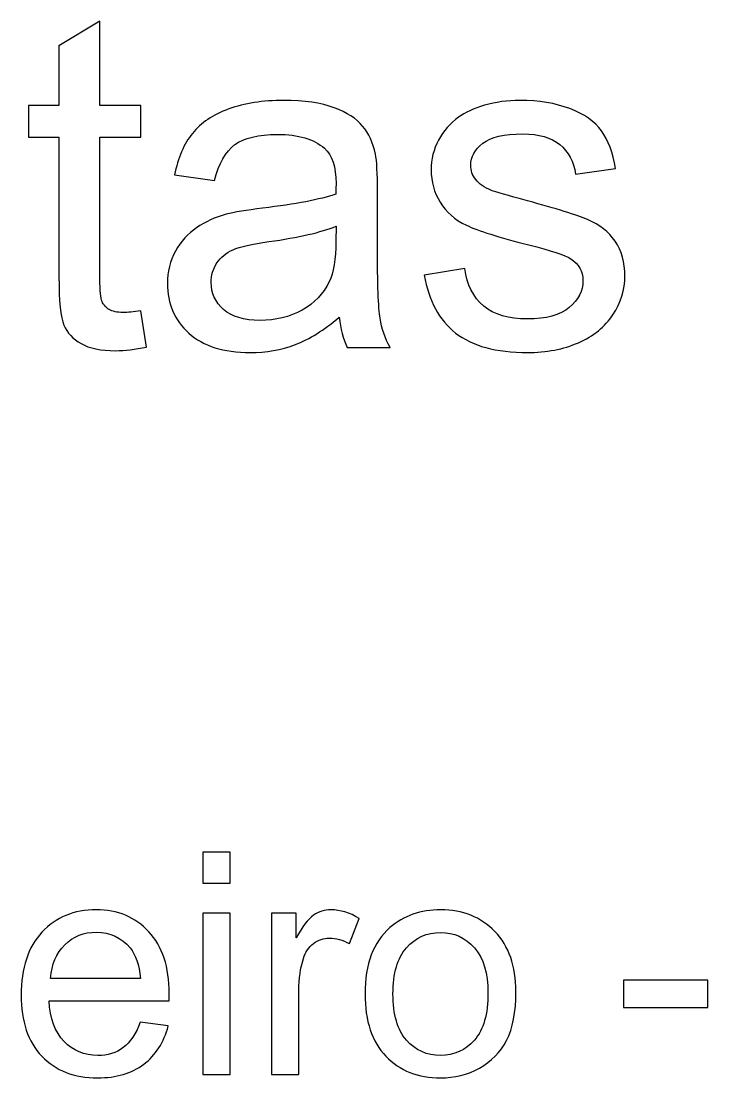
# Model space of a CAD drawing. Header units: millimetres. Extents: x -494 to 494, y -418 to 418.
# Drawn here: x -284.38 to -265.66, y -390.9 to -362.1 of the extents above; entities that cross this region are included whole.
import ezdxf

# ---------------------------------------------------------------- set-up
doc = ezdxf.new("R2010")
doc.units = ezdxf.units.MM
doc.header["$MEASUREMENT"] = 0

msp = doc.modelspace()

# ---------------------------------------------------------------- linework, layer by layer
at = {"color": 250}
for points, knots in [([(-281.1141, -369.9919), (-281.1141, -369.9919), (-280.9617, -370.9783), (-280.9617, -370.9783), (-280.9617, -370.9783), (-281.275, -371.0439), (-281.5565, -371.0778), (-281.802, -371.0778), (-281.802, -371.0778), (-282.2063, -371.0778), (-282.5196, -371.0143), (-282.7439, -370.8852), (-282.7439, -370.8852), (-282.9662, -370.7561), (-283.1228, -370.5888), (-283.2138, -370.3793), (-283.2138, -370.3793), (-283.3048, -370.1697), (-283.3493, -369.7295), (-283.3493, -369.0585), (-283.3493, -369.0585), (-283.3493, -369.0585), (-283.3493, -365.2612), (-283.3493, -365.2612), (-283.3493, -365.2612), (-283.3493, -365.2612), (-284.1748, -365.2612), (-284.1748, -365.2612), (-284.1748, -365.2612), (-284.1748, -365.2612), (-284.1748, -364.3976), (-284.1748, -364.3976), (-284.1748, -364.3976), (-284.1748, -364.3976), (-283.3493, -364.3976), (-283.3493, -364.3976), (-283.3493, -364.3976), (-283.3493, -364.3976), (-283.3493, -362.7678), (-283.3493, -362.7678), (-283.3493, -362.7678), (-283.3493, -362.7678), (-282.2317, -362.0968), (-282.2317, -362.0968), (-282.2317, -362.0968), (-282.2317, -362.0968), (-282.2317, -364.3976), (-282.2317, -364.3976), (-282.2317, -364.3976), (-282.2317, -364.3976), (-281.1141, -364.3976), (-281.1141, -364.3976), (-281.1141, -364.3976), (-281.1141, -364.3976), (-281.1141, -365.2612), (-281.1141, -365.2612), (-281.1141, -365.2612), (-281.1141, -365.2612), (-282.2317, -365.2612), (-282.2317, -365.2612), (-282.2317, -365.2612), (-282.2317, -365.2612), (-282.2317, -369.122), (-282.2317, -369.122), (-282.2317, -369.122), (-282.2317, -369.4416), (-282.2126, -369.6469), (-282.1724, -369.7379), (-282.1724, -369.7379), (-282.1343, -369.829), (-282.0708, -369.9009), (-281.9819, -369.956), (-281.9819, -369.956), (-281.893, -370.0089), (-281.766, -370.0364), (-281.6009, -370.0364), (-281.6009, -370.0364), (-281.4782, -370.0364), (-281.3152, -370.0216), (-281.1141, -369.9919)], [0, 0, 0, 0, 0.047619, 0.047619, 0.047619, 0.047619, 0.0952381, 0.0952381, 0.0952381, 0.0952381, 0.1428571, 0.1428571, 0.1428571, 0.1428571, 0.1904762, 0.1904762, 0.1904762, 0.1904762, 0.2380952, 0.2380952, 0.2380952, 0.2380952, 0.2857143, 0.2857143, 0.2857143, 0.2857143, 0.3333333, 0.3333333, 0.3333333, 0.3333333, 0.3809524, 0.3809524, 0.3809524, 0.3809524, 0.4285714, 0.4285714, 0.4285714, 0.4285714, 0.4761905, 0.4761905, 0.4761905, 0.4761905, 0.5238095, 0.5238095, 0.5238095, 0.5238095, 0.5714286, 0.5714286, 0.5714286, 0.5714286, 0.6190476, 0.6190476, 0.6190476, 0.6190476, 0.6666667, 0.6666667, 0.6666667, 0.6666667, 0.7142857, 0.7142857, 0.7142857, 0.7142857, 0.7619048, 0.7619048, 0.7619048, 0.7619048, 0.8095238, 0.8095238, 0.8095238, 0.8095238, 0.8571429, 0.8571429, 0.8571429, 0.8571429, 0.9047619, 0.9047619, 0.9047619, 0.9047619, 1, 1, 1, 1]), ([(-275.706, -370.1634), (-276.1209, -370.5169), (-276.5209, -370.7645), (-276.904, -370.9106), (-276.904, -370.9106), (-277.2871, -371.0566), (-277.6978, -371.1286), (-278.138, -371.1286), (-278.138, -371.1286), (-278.8619, -371.1286), (-279.4186, -370.9529), (-279.8081, -370.5994), (-279.8081, -370.5994), (-280.1976, -370.2481), (-280.3923, -369.7972), (-280.3923, -369.249), (-280.3923, -369.249), (-280.3923, -368.9273), (-280.3182, -368.633), (-280.1722, -368.3663), (-280.1722, -368.3663), (-280.024, -368.0996), (-279.8314, -367.888), (-279.5943, -367.7271), (-279.5943, -367.7271), (-279.3551, -367.5662), (-279.0884, -367.4435), (-278.79, -367.3609), (-278.79, -367.3609), (-278.5698, -367.3038), (-278.2375, -367.2487), (-277.7951, -367.1937), (-277.7951, -367.1937), (-276.8934, -367.0879), (-276.2267, -366.9588), (-275.8012, -366.8106), (-275.8012, -366.8106), (-275.797, -366.6582), (-275.7949, -366.5608), (-275.7949, -366.5206), (-275.7949, -366.5206), (-275.7949, -366.0676), (-275.9007, -365.748), (-276.1124, -365.5618), (-276.1124, -365.5618), (-276.3981, -365.3099), (-276.8236, -365.185), (-277.3866, -365.185), (-277.3866, -365.185), (-277.9137, -365.185), (-278.3031, -365.2781), (-278.5529, -365.4623), (-278.5529, -365.4623), (-278.8048, -365.6464), (-278.9889, -365.9724), (-279.1096, -366.4423), (-279.1096, -366.4423), (-279.1096, -366.4423), (-280.2018, -366.2899), (-280.2018, -366.2899), (-280.2018, -366.2899), (-280.1023, -365.8221), (-279.9393, -365.4432), (-279.7107, -365.1554), (-279.7107, -365.1554), (-279.4821, -364.8675), (-279.1519, -364.6474), (-278.7201, -364.4907), (-278.7201, -364.4907), (-278.2904, -364.3362), (-277.7888, -364.2579), (-277.2215, -364.2579), (-277.2215, -364.2579), (-276.6585, -364.2579), (-276.1992, -364.3235), (-275.8457, -364.4569), (-275.8457, -364.4569), (-275.4943, -364.5902), (-275.234, -364.7553), (-275.0689, -364.9564), (-275.0689, -364.9564), (-274.9038, -365.1575), (-274.7874, -365.4115), (-274.7196, -365.7184), (-274.7196, -365.7184), (-274.6836, -365.9089), (-274.6646, -366.2518), (-274.6646, -366.745), (-274.6646, -366.745), (-274.6646, -366.745), (-274.6646, -368.2266), (-274.6646, -368.2266), (-274.6646, -368.2266), (-274.6646, -369.2617), (-274.6413, -369.9157), (-274.5947, -370.193), (-274.5947, -370.193), (-274.5503, -370.4703), (-274.4572, -370.7349), (-274.3217, -370.9889), (-274.3217, -370.9889), (-274.3217, -370.9889), (-275.4901, -370.9889), (-275.4901, -370.9889), (-275.4901, -370.9889), (-275.6023, -370.7539), (-275.6742, -370.4788), (-275.706, -370.1634)], [0, 0, 0, 0, 0.0357143, 0.0357143, 0.0357143, 0.0357143, 0.0714286, 0.0714286, 0.0714286, 0.0714286, 0.1071429, 0.1071429, 0.1071429, 0.1071429, 0.1428571, 0.1428571, 0.1428571, 0.1428571, 0.1785714, 0.1785714, 0.1785714, 0.1785714, 0.2142857, 0.2142857, 0.2142857, 0.2142857, 0.25, 0.25, 0.25, 0.25, 0.2857143, 0.2857143, 0.2857143, 0.2857143, 0.3214286, 0.3214286, 0.3214286, 0.3214286, 0.3571429, 0.3571429, 0.3571429, 0.3571429, 0.3928571, 0.3928571, 0.3928571, 0.3928571, 0.4285714, 0.4285714, 0.4285714, 0.4285714, 0.4642857, 0.4642857, 0.4642857, 0.4642857, 0.5, 0.5, 0.5, 0.5, 0.5357143, 0.5357143, 0.5357143, 0.5357143, 0.5714286, 0.5714286, 0.5714286, 0.5714286, 0.6071429, 0.6071429, 0.6071429, 0.6071429, 0.6428571, 0.6428571, 0.6428571, 0.6428571, 0.6785714, 0.6785714, 0.6785714, 0.6785714, 0.7142857, 0.7142857, 0.7142857, 0.7142857, 0.75, 0.75, 0.75, 0.75, 0.7857143, 0.7857143, 0.7857143, 0.7857143, 0.8214286, 0.8214286, 0.8214286, 0.8214286, 0.8571429, 0.8571429, 0.8571429, 0.8571429, 0.8928571, 0.8928571, 0.8928571, 0.8928571, 0.9285714, 0.9285714, 0.9285714, 0.9285714, 1, 1, 1, 1]), ([(-273.3925, -369.0204), (-273.3925, -369.0204), (-272.2876, -368.8426), (-272.2876, -368.8426), (-272.2876, -368.8426), (-272.2262, -369.285), (-272.0526, -369.6236), (-271.769, -369.8607), (-271.769, -369.8607), (-271.4854, -370.0957), (-271.0874, -370.2142), (-270.5794, -370.2142), (-270.5794, -370.2142), (-270.0651, -370.2142), (-269.6841, -370.1105), (-269.4343, -369.9009), (-269.4343, -369.9009), (-269.1867, -369.6935), (-269.0618, -369.448), (-269.0618, -369.1664), (-269.0618, -369.1664), (-269.0618, -368.9146), (-269.174, -368.7156), (-269.3962, -368.5717), (-269.3962, -368.5717), (-269.5529, -368.4722), (-269.9339, -368.3473), (-270.5392, -368.1928), (-270.5392, -368.1928), (-271.3563, -367.9875), (-271.9214, -367.8097), (-272.2389, -367.6594), (-272.2389, -367.6594), (-272.5543, -367.507), (-272.7935, -367.2995), (-272.9565, -367.0328), (-272.9565, -367.0328), (-273.1194, -366.7683), (-273.202, -366.474), (-273.202, -366.1523), (-273.202, -366.1523), (-273.202, -365.8581), (-273.1343, -365.5872), (-273.0009, -365.3374), (-273.0009, -365.3374), (-272.8654, -365.0876), (-272.6834, -364.8802), (-272.4527, -364.7151), (-272.4527, -364.7151), (-272.2791, -364.5881), (-272.0421, -364.4801), (-271.7436, -364.3912), (-271.7436, -364.3912), (-271.443, -364.3023), (-271.1234, -364.2579), (-270.7805, -364.2579), (-270.7805, -364.2579), (-270.2641, -364.2579), (-269.8111, -364.332), (-269.4216, -364.4823), (-269.4216, -364.4823), (-269.03, -364.6304), (-268.7422, -364.8336), (-268.5559, -365.0876), (-268.5559, -365.0876), (-268.3718, -365.3437), (-268.2426, -365.6845), (-268.1728, -366.1121), (-268.1728, -366.1121), (-268.1728, -366.1121), (-269.265, -366.2645), (-269.265, -366.2645), (-269.265, -366.2645), (-269.3137, -365.9216), (-269.4576, -365.6528), (-269.6947, -365.4602), (-269.6947, -365.4602), (-269.9317, -365.2675), (-270.2662, -365.1723), (-270.7001, -365.1723), (-270.7001, -365.1723), (-271.2102, -365.1723), (-271.5764, -365.257), (-271.7944, -365.4263), (-271.7944, -365.4263), (-272.0124, -365.5956), (-272.1225, -365.7946), (-272.1225, -366.0211), (-272.1225, -366.0211), (-272.1225, -366.165), (-272.078, -366.2962), (-271.987, -366.4127), (-271.987, -366.4127), (-271.896, -366.5312), (-271.7542, -366.6307), (-271.5595, -366.709), (-271.5595, -366.709), (-271.4473, -366.7513), (-271.1213, -366.8466), (-270.5752, -366.9947), (-270.5752, -366.9947), (-269.7878, -367.2043), (-269.2375, -367.3779), (-268.9242, -367.5112), (-268.9242, -367.5112), (-268.6109, -367.6446), (-268.3654, -367.8414), (-268.1876, -368.0954), (-268.1876, -368.0954), (-268.0077, -368.3515), (-267.9188, -368.669), (-267.9188, -369.05), (-267.9188, -369.05), (-267.9188, -369.4204), (-268.0267, -369.7697), (-268.2448, -370.0978), (-268.2448, -370.0978), (-268.4628, -370.4259), (-268.776, -370.6799), (-269.1846, -370.8598), (-269.1846, -370.8598), (-269.5952, -371.0397), (-270.0587, -371.1286), (-270.5752, -371.1286), (-270.5752, -371.1286), (-271.4303, -371.1286), (-272.0844, -370.9508), (-272.5331, -370.5973), (-272.5331, -370.5973), (-272.9819, -370.2417), (-273.2676, -369.7168), (-273.3925, -369.0204)], [0, 0, 0, 0, 0.0294118, 0.0294118, 0.0294118, 0.0294118, 0.0588235, 0.0588235, 0.0588235, 0.0588235, 0.0882353, 0.0882353, 0.0882353, 0.0882353, 0.1176471, 0.1176471, 0.1176471, 0.1176471, 0.1470588, 0.1470588, 0.1470588, 0.1470588, 0.1764706, 0.1764706, 0.1764706, 0.1764706, 0.2058824, 0.2058824, 0.2058824, 0.2058824, 0.2352941, 0.2352941, 0.2352941, 0.2352941, 0.2647059, 0.2647059, 0.2647059, 0.2647059, 0.2941176, 0.2941176, 0.2941176, 0.2941176, 0.3235294, 0.3235294, 0.3235294, 0.3235294, 0.3529412, 0.3529412, 0.3529412, 0.3529412, 0.3823529, 0.3823529, 0.3823529, 0.3823529, 0.4117647, 0.4117647, 0.4117647, 0.4117647, 0.4411765, 0.4411765, 0.4411765, 0.4411765, 0.4705882, 0.4705882, 0.4705882, 0.4705882, 0.5, 0.5, 0.5, 0.5, 0.5294118, 0.5294118, 0.5294118, 0.5294118, 0.5588235, 0.5588235, 0.5588235, 0.5588235, 0.5882353, 0.5882353, 0.5882353, 0.5882353, 0.6176471, 0.6176471, 0.6176471, 0.6176471, 0.6470588, 0.6470588, 0.6470588, 0.6470588, 0.6764706, 0.6764706, 0.6764706, 0.6764706, 0.7058824, 0.7058824, 0.7058824, 0.7058824, 0.7352941, 0.7352941, 0.7352941, 0.7352941, 0.7647059, 0.7647059, 0.7647059, 0.7647059, 0.7941176, 0.7941176, 0.7941176, 0.7941176, 0.8235294, 0.8235294, 0.8235294, 0.8235294, 0.8529412, 0.8529412, 0.8529412, 0.8529412, 0.8823529, 0.8823529, 0.8823529, 0.8823529, 0.9117647, 0.9117647, 0.9117647, 0.9117647, 0.9411765, 0.9411765, 0.9411765, 0.9411765, 1, 1, 1, 1]), ([(-275.7949, -367.6869), (-276.2013, -367.852), (-276.8109, -367.9917), (-277.6237, -368.106), (-277.6237, -368.106), (-278.0851, -368.1716), (-278.4111, -368.2457), (-278.6016, -368.3282), (-278.6016, -368.3282), (-278.7921, -368.4108), (-278.9381, -368.5314), (-279.0419, -368.6881), (-279.0419, -368.6881), (-279.1456, -368.8468), (-279.1985, -369.0225), (-279.1985, -369.2172), (-279.1985, -369.2172), (-279.1985, -369.5115), (-279.0863, -369.7591), (-278.8598, -369.956), (-278.8598, -369.956), (-278.6333, -370.1528), (-278.3031, -370.2523), (-277.8692, -370.2523), (-277.8692, -370.2523), (-277.4395, -370.2523), (-277.0564, -370.1592), (-276.7199, -369.9708), (-276.7199, -369.9708), (-276.3854, -369.7845), (-276.1378, -369.5284), (-275.9812, -369.2045), (-275.9812, -369.2045), (-275.8605, -368.9527), (-275.8012, -368.5822), (-275.8012, -368.0933), (-275.8012, -368.0933), (-275.8012, -368.0933), (-275.7949, -367.6869), (-275.7949, -367.6869)], [0, 0, 0, 0, 0.0909091, 0.0909091, 0.0909091, 0.0909091, 0.1818182, 0.1818182, 0.1818182, 0.1818182, 0.2727273, 0.2727273, 0.2727273, 0.2727273, 0.3636364, 0.3636364, 0.3636364, 0.3636364, 0.4545455, 0.4545455, 0.4545455, 0.4545455, 0.5454545, 0.5454545, 0.5454545, 0.5454545, 0.6363636, 0.6363636, 0.6363636, 0.6363636, 0.7272727, 0.7272727, 0.7272727, 0.7272727, 0.8181818, 0.8181818, 0.8181818, 0.8181818, 1, 1, 1, 1]), ([(-279.4254, -385.5875), (-279.4254, -385.5875), (-279.4254, -384.7408), (-279.4254, -384.7408), (-279.4254, -384.7408), (-279.4254, -384.7408), (-278.6803, -384.7408), (-278.6803, -384.7408), (-278.6803, -384.7408), (-278.6803, -384.7408), (-278.6803, -385.5875), (-278.6803, -385.5875), (-278.6803, -385.5875), (-278.6803, -385.5875), (-279.4254, -385.5875), (-279.4254, -385.5875)], [0, 0, 0, 0, 0.2, 0.2, 0.2, 0.2, 0.4, 0.4, 0.4, 0.4, 0.6, 0.6, 0.6, 0.6, 1, 1, 1, 1]), ([(-281.1371, -389.3806), (-281.1371, -389.3806), (-280.3666, -389.4822), (-280.3666, -389.4822), (-280.3666, -389.4822), (-280.4866, -389.9295), (-280.7109, -390.2781), (-281.0383, -390.525), (-281.0383, -390.525), (-281.3657, -390.772), (-281.7834, -390.8961), (-282.2928, -390.8961), (-282.2928, -390.8961), (-282.9334, -390.8961), (-283.4414, -390.6986), (-283.8168, -390.3035), (-283.8168, -390.3035), (-284.1922, -389.9098), (-284.3798, -389.3552), (-284.3798, -388.6426), (-284.3798, -388.6426), (-284.3798, -387.906), (-284.1907, -387.3331), (-283.8112, -386.9267), (-283.8112, -386.9267), (-283.4316, -386.5188), (-282.9391, -386.3156), (-282.3337, -386.3156), (-282.3337, -386.3156), (-281.7481, -386.3156), (-281.2697, -386.5146), (-280.8986, -386.914), (-280.8986, -386.914), (-280.5275, -387.3133), (-280.3412, -387.8749), (-280.3412, -388.5988), (-280.3412, -388.5988), (-280.3412, -388.6426), (-280.3426, -388.7089), (-280.3454, -388.7964), (-280.3454, -388.7964), (-280.3454, -388.7964), (-283.6178, -388.7964), (-283.6178, -388.7964), (-283.6178, -388.7964), (-283.5896, -389.2776), (-283.4541, -389.6473), (-283.2086, -389.9027), (-283.2086, -389.9027), (-282.9645, -390.1581), (-282.6583, -390.2865), (-282.2928, -390.2865), (-282.2928, -390.2865), (-282.0204, -390.2865), (-281.7876, -390.2146), (-281.5957, -390.0706), (-281.5957, -390.0706), (-281.4024, -389.9267), (-281.25, -389.6967), (-281.1371, -389.3806)], [0, 0, 0, 0, 0.0625, 0.0625, 0.0625, 0.0625, 0.125, 0.125, 0.125, 0.125, 0.1875, 0.1875, 0.1875, 0.1875, 0.25, 0.25, 0.25, 0.25, 0.3125, 0.3125, 0.3125, 0.3125, 0.375, 0.375, 0.375, 0.375, 0.4375, 0.4375, 0.4375, 0.4375, 0.5, 0.5, 0.5, 0.5, 0.5625, 0.5625, 0.5625, 0.5625, 0.625, 0.625, 0.625, 0.625, 0.6875, 0.6875, 0.6875, 0.6875, 0.75, 0.75, 0.75, 0.75, 0.8125, 0.8125, 0.8125, 0.8125, 0.875, 0.875, 0.875, 0.875, 1, 1, 1, 1]), ([(-279.4254, -390.803), (-279.4254, -390.803), (-279.4254, -386.4088), (-279.4254, -386.4088), (-279.4254, -386.4088), (-279.4254, -386.4088), (-278.6803, -386.4088), (-278.6803, -386.4088), (-278.6803, -386.4088), (-278.6803, -386.4088), (-278.6803, -390.803), (-278.6803, -390.803), (-278.6803, -390.803), (-278.6803, -390.803), (-279.4254, -390.803), (-279.4254, -390.803)], [0, 0, 0, 0, 0.2, 0.2, 0.2, 0.2, 0.4, 0.4, 0.4, 0.4, 0.6, 0.6, 0.6, 0.6, 1, 1, 1, 1]), ([(-277.5529, -390.803), (-277.5529, -390.803), (-277.5529, -386.4088), (-277.5529, -386.4088), (-277.5529, -386.4088), (-277.5529, -386.4088), (-276.884, -386.4088), (-276.884, -386.4088), (-276.884, -386.4088), (-276.884, -386.4088), (-276.884, -387.0819), (-276.884, -387.0819), (-276.884, -387.0819), (-276.7133, -386.77), (-276.5552, -386.564), (-276.4099, -386.4652), (-276.4099, -386.4652), (-276.2645, -386.365), (-276.1051, -386.3156), (-275.9315, -386.3156), (-275.9315, -386.3156), (-275.6803, -386.3156), (-275.4249, -386.3947), (-275.1653, -386.5513), (-275.1653, -386.5513), (-275.1653, -386.5513), (-275.4305, -387.2385), (-275.4305, -387.2385), (-275.4305, -387.2385), (-275.6112, -387.1369), (-275.7918, -387.0861), (-275.9724, -387.0861), (-275.9724, -387.0861), (-276.1347, -387.0861), (-276.28, -387.1355), (-276.4084, -387.2329), (-276.4084, -387.2329), (-276.5369, -387.3302), (-276.6286, -387.4657), (-276.6836, -387.6393), (-276.6836, -387.6393), (-276.7669, -387.9032), (-276.8078, -388.1924), (-276.8078, -388.5071), (-276.8078, -388.5071), (-276.8078, -388.5071), (-276.8078, -390.803), (-276.8078, -390.803), (-276.8078, -390.803), (-276.8078, -390.803), (-277.5529, -390.803), (-277.5529, -390.803)], [0, 0, 0, 0, 0.0714286, 0.0714286, 0.0714286, 0.0714286, 0.1428571, 0.1428571, 0.1428571, 0.1428571, 0.2142857, 0.2142857, 0.2142857, 0.2142857, 0.2857143, 0.2857143, 0.2857143, 0.2857143, 0.3571429, 0.3571429, 0.3571429, 0.3571429, 0.4285714, 0.4285714, 0.4285714, 0.4285714, 0.5, 0.5, 0.5, 0.5, 0.5714286, 0.5714286, 0.5714286, 0.5714286, 0.6428571, 0.6428571, 0.6428571, 0.6428571, 0.7142857, 0.7142857, 0.7142857, 0.7142857, 0.7857143, 0.7857143, 0.7857143, 0.7857143, 0.8571429, 0.8571429, 0.8571429, 0.8571429, 1, 1, 1, 1]), ([(-275.0044, -388.6059), (-275.0044, -387.7945), (-274.7786, -387.1934), (-274.3257, -386.8025), (-274.3257, -386.8025), (-273.9489, -386.4779), (-273.4874, -386.3156), (-272.9442, -386.3156), (-272.9442, -386.3156), (-272.3416, -386.3156), (-271.8477, -386.5132), (-271.4639, -386.9083), (-271.4639, -386.9083), (-271.0815, -387.302), (-270.8896, -387.8481), (-270.8896, -388.5438), (-270.8896, -388.5438), (-270.8896, -389.1082), (-270.9742, -389.5513), (-271.1436, -389.8745), (-271.1436, -389.8745), (-271.3129, -390.1976), (-271.5599, -390.4488), (-271.8844, -390.628), (-271.8844, -390.628), (-272.2076, -390.8072), (-272.5618, -390.8961), (-272.9442, -390.8961), (-272.9442, -390.8961), (-273.5594, -390.8961), (-274.0561, -390.7), (-274.4357, -390.3063), (-274.4357, -390.3063), (-274.8153, -389.9126), (-275.0044, -389.3453), (-275.0044, -388.6059)], [0, 0, 0, 0, 0.1, 0.1, 0.1, 0.1, 0.2, 0.2, 0.2, 0.2, 0.3, 0.3, 0.3, 0.3, 0.4, 0.4, 0.4, 0.4, 0.5, 0.5, 0.5, 0.5, 0.6, 0.6, 0.6, 0.6, 0.7, 0.7, 0.7, 0.7, 0.8, 0.8, 0.8, 0.8, 1, 1, 1, 1]), ([(-283.5755, -388.1868), (-283.5755, -388.1868), (-281.1286, -388.1868), (-281.1286, -388.1868), (-281.1286, -388.1868), (-281.1611, -387.8171), (-281.2556, -387.5405), (-281.4094, -387.3556), (-281.4094, -387.3556), (-281.6451, -387.0692), (-281.9527, -386.9253), (-282.3295, -386.9253), (-282.3295, -386.9253), (-282.671, -386.9253), (-282.9574, -387.0396), (-283.1903, -387.2682), (-283.1903, -387.2682), (-283.4217, -387.4968), (-283.5501, -387.803), (-283.5755, -388.1868)], [0, 0, 0, 0, 0.1666667, 0.1666667, 0.1666667, 0.1666667, 0.3333333, 0.3333333, 0.3333333, 0.3333333, 0.5, 0.5, 0.5, 0.5, 0.6666667, 0.6666667, 0.6666667, 0.6666667, 1, 1, 1, 1]), ([(-274.2424, -388.6073), (-274.2424, -389.1689), (-274.1196, -389.5894), (-273.8741, -389.8674), (-273.8741, -389.8674), (-273.6271, -390.1468), (-273.3181, -390.2865), (-272.9442, -390.2865), (-272.9442, -390.2865), (-272.5745, -390.2865), (-272.2668, -390.1468), (-272.0199, -389.866), (-272.0199, -389.866), (-271.7744, -389.5852), (-271.6516, -389.1576), (-271.6516, -388.5833), (-271.6516, -388.5833), (-271.6516, -388.0414), (-271.7758, -387.6308), (-272.0227, -387.3528), (-272.0227, -387.3528), (-272.2697, -387.0734), (-272.5773, -386.9337), (-272.9442, -386.9337), (-272.9442, -386.9337), (-273.3181, -386.9337), (-273.6271, -387.072), (-273.8741, -387.35), (-273.8741, -387.35), (-274.1196, -387.628), (-274.2424, -388.0471), (-274.2424, -388.6073)], [0, 0, 0, 0, 0.1111111, 0.1111111, 0.1111111, 0.1111111, 0.2222222, 0.2222222, 0.2222222, 0.2222222, 0.3333333, 0.3333333, 0.3333333, 0.3333333, 0.4444444, 0.4444444, 0.4444444, 0.4444444, 0.5555556, 0.5555556, 0.5555556, 0.5555556, 0.6666667, 0.6666667, 0.6666667, 0.6666667, 0.7777778, 0.7777778, 0.7777778, 0.7777778, 1, 1, 1, 1]), ([(-267.9601, -388.9827), (-267.9601, -388.9827), (-267.9601, -388.2376), (-267.9601, -388.2376), (-267.9601, -388.2376), (-267.9601, -388.2376), (-265.6572, -388.2376), (-265.6572, -388.2376), (-265.6572, -388.2376), (-265.6572, -388.2376), (-265.6572, -388.9827), (-265.6572, -388.9827), (-265.6572, -388.9827), (-265.6572, -388.9827), (-267.9601, -388.9827), (-267.9601, -388.9827)], [0, 0, 0, 0, 0.2, 0.2, 0.2, 0.2, 0.4, 0.4, 0.4, 0.4, 0.6, 0.6, 0.6, 0.6, 1, 1, 1, 1])]:
    msp.add_open_spline(points, degree=3, knots=knots, dxfattribs=at)
at = {"lineweight": 9}
for points, knots in [([(-281.1141, -369.9919), (-281.1141, -369.9919), (-280.9617, -370.9783), (-280.9617, -370.9783), (-280.9617, -370.9783), (-281.275, -371.0439), (-281.5565, -371.0778), (-281.802, -371.0778), (-281.802, -371.0778), (-282.2063, -371.0778), (-282.5196, -371.0143), (-282.7439, -370.8852), (-282.7439, -370.8852), (-282.9662, -370.7561), (-283.1228, -370.5888), (-283.2138, -370.3793), (-283.2138, -370.3793), (-283.3048, -370.1697), (-283.3493, -369.7295), (-283.3493, -369.0585), (-283.3493, -369.0585), (-283.3493, -369.0585), (-283.3493, -365.2612), (-283.3493, -365.2612), (-283.3493, -365.2612), (-283.3493, -365.2612), (-284.1748, -365.2612), (-284.1748, -365.2612), (-284.1748, -365.2612), (-284.1748, -365.2612), (-284.1748, -364.3976), (-284.1748, -364.3976), (-284.1748, -364.3976), (-284.1748, -364.3976), (-283.3493, -364.3976), (-283.3493, -364.3976), (-283.3493, -364.3976), (-283.3493, -364.3976), (-283.3493, -362.7678), (-283.3493, -362.7678), (-283.3493, -362.7678), (-283.3493, -362.7678), (-282.2317, -362.0968), (-282.2317, -362.0968), (-282.2317, -362.0968), (-282.2317, -362.0968), (-282.2317, -364.3976), (-282.2317, -364.3976), (-282.2317, -364.3976), (-282.2317, -364.3976), (-281.1141, -364.3976), (-281.1141, -364.3976), (-281.1141, -364.3976), (-281.1141, -364.3976), (-281.1141, -365.2612), (-281.1141, -365.2612), (-281.1141, -365.2612), (-281.1141, -365.2612), (-282.2317, -365.2612), (-282.2317, -365.2612), (-282.2317, -365.2612), (-282.2317, -365.2612), (-282.2317, -369.122), (-282.2317, -369.122), (-282.2317, -369.122), (-282.2317, -369.4416), (-282.2126, -369.6469), (-282.1724, -369.7379), (-282.1724, -369.7379), (-282.1343, -369.829), (-282.0708, -369.9009), (-281.9819, -369.956), (-281.9819, -369.956), (-281.893, -370.0089), (-281.766, -370.0364), (-281.6009, -370.0364), (-281.6009, -370.0364), (-281.4782, -370.0364), (-281.3152, -370.0216), (-281.1141, -369.9919)], [0, 0, 0, 0, 0.047619, 0.047619, 0.047619, 0.047619, 0.0952381, 0.0952381, 0.0952381, 0.0952381, 0.1428571, 0.1428571, 0.1428571, 0.1428571, 0.1904762, 0.1904762, 0.1904762, 0.1904762, 0.2380952, 0.2380952, 0.2380952, 0.2380952, 0.2857143, 0.2857143, 0.2857143, 0.2857143, 0.3333333, 0.3333333, 0.3333333, 0.3333333, 0.3809524, 0.3809524, 0.3809524, 0.3809524, 0.4285714, 0.4285714, 0.4285714, 0.4285714, 0.4761905, 0.4761905, 0.4761905, 0.4761905, 0.5238095, 0.5238095, 0.5238095, 0.5238095, 0.5714286, 0.5714286, 0.5714286, 0.5714286, 0.6190476, 0.6190476, 0.6190476, 0.6190476, 0.6666667, 0.6666667, 0.6666667, 0.6666667, 0.7142857, 0.7142857, 0.7142857, 0.7142857, 0.7619048, 0.7619048, 0.7619048, 0.7619048, 0.8095238, 0.8095238, 0.8095238, 0.8095238, 0.8571429, 0.8571429, 0.8571429, 0.8571429, 0.9047619, 0.9047619, 0.9047619, 0.9047619, 1, 1, 1, 1]), ([(-275.706, -370.1634), (-276.1209, -370.5169), (-276.5209, -370.7645), (-276.904, -370.9106), (-276.904, -370.9106), (-277.2871, -371.0566), (-277.6978, -371.1286), (-278.138, -371.1286), (-278.138, -371.1286), (-278.8619, -371.1286), (-279.4186, -370.9529), (-279.8081, -370.5994), (-279.8081, -370.5994), (-280.1976, -370.2481), (-280.3923, -369.7972), (-280.3923, -369.249), (-280.3923, -369.249), (-280.3923, -368.9273), (-280.3182, -368.633), (-280.1722, -368.3663), (-280.1722, -368.3663), (-280.024, -368.0996), (-279.8314, -367.888), (-279.5943, -367.7271), (-279.5943, -367.7271), (-279.3551, -367.5662), (-279.0884, -367.4435), (-278.79, -367.3609), (-278.79, -367.3609), (-278.5698, -367.3038), (-278.2375, -367.2487), (-277.7951, -367.1937), (-277.7951, -367.1937), (-276.8934, -367.0879), (-276.2267, -366.9588), (-275.8012, -366.8106), (-275.8012, -366.8106), (-275.797, -366.6582), (-275.7949, -366.5608), (-275.7949, -366.5206), (-275.7949, -366.5206), (-275.7949, -366.0676), (-275.9007, -365.748), (-276.1124, -365.5618), (-276.1124, -365.5618), (-276.3981, -365.3099), (-276.8236, -365.185), (-277.3866, -365.185), (-277.3866, -365.185), (-277.9137, -365.185), (-278.3031, -365.2781), (-278.5529, -365.4623), (-278.5529, -365.4623), (-278.8048, -365.6464), (-278.9889, -365.9724), (-279.1096, -366.4423), (-279.1096, -366.4423), (-279.1096, -366.4423), (-280.2018, -366.2899), (-280.2018, -366.2899), (-280.2018, -366.2899), (-280.1023, -365.8221), (-279.9393, -365.4432), (-279.7107, -365.1554), (-279.7107, -365.1554), (-279.4821, -364.8675), (-279.1519, -364.6474), (-278.7201, -364.4907), (-278.7201, -364.4907), (-278.2904, -364.3362), (-277.7888, -364.2579), (-277.2215, -364.2579), (-277.2215, -364.2579), (-276.6585, -364.2579), (-276.1992, -364.3235), (-275.8457, -364.4569), (-275.8457, -364.4569), (-275.4943, -364.5902), (-275.234, -364.7553), (-275.0689, -364.9564), (-275.0689, -364.9564), (-274.9038, -365.1575), (-274.7874, -365.4115), (-274.7196, -365.7184), (-274.7196, -365.7184), (-274.6836, -365.9089), (-274.6646, -366.2518), (-274.6646, -366.745), (-274.6646, -366.745), (-274.6646, -366.745), (-274.6646, -368.2266), (-274.6646, -368.2266), (-274.6646, -368.2266), (-274.6646, -369.2617), (-274.6413, -369.9157), (-274.5947, -370.193), (-274.5947, -370.193), (-274.5503, -370.4703), (-274.4572, -370.7349), (-274.3217, -370.9889), (-274.3217, -370.9889), (-274.3217, -370.9889), (-275.4901, -370.9889), (-275.4901, -370.9889), (-275.4901, -370.9889), (-275.6023, -370.7539), (-275.6742, -370.4788), (-275.706, -370.1634)], [0, 0, 0, 0, 0.0357143, 0.0357143, 0.0357143, 0.0357143, 0.0714286, 0.0714286, 0.0714286, 0.0714286, 0.1071429, 0.1071429, 0.1071429, 0.1071429, 0.1428571, 0.1428571, 0.1428571, 0.1428571, 0.1785714, 0.1785714, 0.1785714, 0.1785714, 0.2142857, 0.2142857, 0.2142857, 0.2142857, 0.25, 0.25, 0.25, 0.25, 0.2857143, 0.2857143, 0.2857143, 0.2857143, 0.3214286, 0.3214286, 0.3214286, 0.3214286, 0.3571429, 0.3571429, 0.3571429, 0.3571429, 0.3928571, 0.3928571, 0.3928571, 0.3928571, 0.4285714, 0.4285714, 0.4285714, 0.4285714, 0.4642857, 0.4642857, 0.4642857, 0.4642857, 0.5, 0.5, 0.5, 0.5, 0.5357143, 0.5357143, 0.5357143, 0.5357143, 0.5714286, 0.5714286, 0.5714286, 0.5714286, 0.6071429, 0.6071429, 0.6071429, 0.6071429, 0.6428571, 0.6428571, 0.6428571, 0.6428571, 0.6785714, 0.6785714, 0.6785714, 0.6785714, 0.7142857, 0.7142857, 0.7142857, 0.7142857, 0.75, 0.75, 0.75, 0.75, 0.7857143, 0.7857143, 0.7857143, 0.7857143, 0.8214286, 0.8214286, 0.8214286, 0.8214286, 0.8571429, 0.8571429, 0.8571429, 0.8571429, 0.8928571, 0.8928571, 0.8928571, 0.8928571, 0.9285714, 0.9285714, 0.9285714, 0.9285714, 1, 1, 1, 1]), ([(-273.3925, -369.0204), (-273.3925, -369.0204), (-272.2876, -368.8426), (-272.2876, -368.8426), (-272.2876, -368.8426), (-272.2262, -369.285), (-272.0526, -369.6236), (-271.769, -369.8607), (-271.769, -369.8607), (-271.4854, -370.0957), (-271.0874, -370.2142), (-270.5794, -370.2142), (-270.5794, -370.2142), (-270.0651, -370.2142), (-269.6841, -370.1105), (-269.4343, -369.9009), (-269.4343, -369.9009), (-269.1867, -369.6935), (-269.0618, -369.448), (-269.0618, -369.1664), (-269.0618, -369.1664), (-269.0618, -368.9146), (-269.174, -368.7156), (-269.3962, -368.5717), (-269.3962, -368.5717), (-269.5529, -368.4722), (-269.9339, -368.3473), (-270.5392, -368.1928), (-270.5392, -368.1928), (-271.3563, -367.9875), (-271.9214, -367.8097), (-272.2389, -367.6594), (-272.2389, -367.6594), (-272.5543, -367.507), (-272.7935, -367.2995), (-272.9565, -367.0328), (-272.9565, -367.0328), (-273.1194, -366.7683), (-273.202, -366.474), (-273.202, -366.1523), (-273.202, -366.1523), (-273.202, -365.8581), (-273.1343, -365.5872), (-273.0009, -365.3374), (-273.0009, -365.3374), (-272.8654, -365.0876), (-272.6834, -364.8802), (-272.4527, -364.7151), (-272.4527, -364.7151), (-272.2791, -364.5881), (-272.0421, -364.4801), (-271.7436, -364.3912), (-271.7436, -364.3912), (-271.443, -364.3023), (-271.1234, -364.2579), (-270.7805, -364.2579), (-270.7805, -364.2579), (-270.2641, -364.2579), (-269.8111, -364.332), (-269.4216, -364.4823), (-269.4216, -364.4823), (-269.03, -364.6304), (-268.7422, -364.8336), (-268.5559, -365.0876), (-268.5559, -365.0876), (-268.3718, -365.3437), (-268.2426, -365.6845), (-268.1728, -366.1121), (-268.1728, -366.1121), (-268.1728, -366.1121), (-269.265, -366.2645), (-269.265, -366.2645), (-269.265, -366.2645), (-269.3137, -365.9216), (-269.4576, -365.6528), (-269.6947, -365.4602), (-269.6947, -365.4602), (-269.9317, -365.2675), (-270.2662, -365.1723), (-270.7001, -365.1723), (-270.7001, -365.1723), (-271.2102, -365.1723), (-271.5764, -365.257), (-271.7944, -365.4263), (-271.7944, -365.4263), (-272.0124, -365.5956), (-272.1225, -365.7946), (-272.1225, -366.0211), (-272.1225, -366.0211), (-272.1225, -366.165), (-272.078, -366.2962), (-271.987, -366.4127), (-271.987, -366.4127), (-271.896, -366.5312), (-271.7542, -366.6307), (-271.5595, -366.709), (-271.5595, -366.709), (-271.4473, -366.7513), (-271.1213, -366.8466), (-270.5752, -366.9947), (-270.5752, -366.9947), (-269.7878, -367.2043), (-269.2375, -367.3779), (-268.9242, -367.5112), (-268.9242, -367.5112), (-268.6109, -367.6446), (-268.3654, -367.8414), (-268.1876, -368.0954), (-268.1876, -368.0954), (-268.0077, -368.3515), (-267.9188, -368.669), (-267.9188, -369.05), (-267.9188, -369.05), (-267.9188, -369.4204), (-268.0267, -369.7697), (-268.2448, -370.0978), (-268.2448, -370.0978), (-268.4628, -370.4259), (-268.776, -370.6799), (-269.1846, -370.8598), (-269.1846, -370.8598), (-269.5952, -371.0397), (-270.0587, -371.1286), (-270.5752, -371.1286), (-270.5752, -371.1286), (-271.4303, -371.1286), (-272.0844, -370.9508), (-272.5331, -370.5973), (-272.5331, -370.5973), (-272.9819, -370.2417), (-273.2676, -369.7168), (-273.3925, -369.0204)], [0, 0, 0, 0, 0.0294118, 0.0294118, 0.0294118, 0.0294118, 0.0588235, 0.0588235, 0.0588235, 0.0588235, 0.0882353, 0.0882353, 0.0882353, 0.0882353, 0.1176471, 0.1176471, 0.1176471, 0.1176471, 0.1470588, 0.1470588, 0.1470588, 0.1470588, 0.1764706, 0.1764706, 0.1764706, 0.1764706, 0.2058824, 0.2058824, 0.2058824, 0.2058824, 0.2352941, 0.2352941, 0.2352941, 0.2352941, 0.2647059, 0.2647059, 0.2647059, 0.2647059, 0.2941176, 0.2941176, 0.2941176, 0.2941176, 0.3235294, 0.3235294, 0.3235294, 0.3235294, 0.3529412, 0.3529412, 0.3529412, 0.3529412, 0.3823529, 0.3823529, 0.3823529, 0.3823529, 0.4117647, 0.4117647, 0.4117647, 0.4117647, 0.4411765, 0.4411765, 0.4411765, 0.4411765, 0.4705882, 0.4705882, 0.4705882, 0.4705882, 0.5, 0.5, 0.5, 0.5, 0.5294118, 0.5294118, 0.5294118, 0.5294118, 0.5588235, 0.5588235, 0.5588235, 0.5588235, 0.5882353, 0.5882353, 0.5882353, 0.5882353, 0.6176471, 0.6176471, 0.6176471, 0.6176471, 0.6470588, 0.6470588, 0.6470588, 0.6470588, 0.6764706, 0.6764706, 0.6764706, 0.6764706, 0.7058824, 0.7058824, 0.7058824, 0.7058824, 0.7352941, 0.7352941, 0.7352941, 0.7352941, 0.7647059, 0.7647059, 0.7647059, 0.7647059, 0.7941176, 0.7941176, 0.7941176, 0.7941176, 0.8235294, 0.8235294, 0.8235294, 0.8235294, 0.8529412, 0.8529412, 0.8529412, 0.8529412, 0.8823529, 0.8823529, 0.8823529, 0.8823529, 0.9117647, 0.9117647, 0.9117647, 0.9117647, 0.9411765, 0.9411765, 0.9411765, 0.9411765, 1, 1, 1, 1]), ([(-275.7949, -367.6869), (-276.2013, -367.852), (-276.8109, -367.9917), (-277.6237, -368.106), (-277.6237, -368.106), (-278.0851, -368.1716), (-278.4111, -368.2457), (-278.6016, -368.3282), (-278.6016, -368.3282), (-278.7921, -368.4108), (-278.9381, -368.5314), (-279.0419, -368.6881), (-279.0419, -368.6881), (-279.1456, -368.8468), (-279.1985, -369.0225), (-279.1985, -369.2172), (-279.1985, -369.2172), (-279.1985, -369.5115), (-279.0863, -369.7591), (-278.8598, -369.956), (-278.8598, -369.956), (-278.6333, -370.1528), (-278.3031, -370.2523), (-277.8692, -370.2523), (-277.8692, -370.2523), (-277.4395, -370.2523), (-277.0564, -370.1592), (-276.7199, -369.9708), (-276.7199, -369.9708), (-276.3854, -369.7845), (-276.1378, -369.5284), (-275.9812, -369.2045), (-275.9812, -369.2045), (-275.8605, -368.9527), (-275.8012, -368.5822), (-275.8012, -368.0933), (-275.8012, -368.0933), (-275.8012, -368.0933), (-275.7949, -367.6869), (-275.7949, -367.6869)], [0, 0, 0, 0, 0.0909091, 0.0909091, 0.0909091, 0.0909091, 0.1818182, 0.1818182, 0.1818182, 0.1818182, 0.2727273, 0.2727273, 0.2727273, 0.2727273, 0.3636364, 0.3636364, 0.3636364, 0.3636364, 0.4545455, 0.4545455, 0.4545455, 0.4545455, 0.5454545, 0.5454545, 0.5454545, 0.5454545, 0.6363636, 0.6363636, 0.6363636, 0.6363636, 0.7272727, 0.7272727, 0.7272727, 0.7272727, 0.8181818, 0.8181818, 0.8181818, 0.8181818, 1, 1, 1, 1]), ([(-279.4254, -385.5875), (-279.4254, -385.5875), (-279.4254, -384.7408), (-279.4254, -384.7408), (-279.4254, -384.7408), (-279.4254, -384.7408), (-278.6803, -384.7408), (-278.6803, -384.7408), (-278.6803, -384.7408), (-278.6803, -384.7408), (-278.6803, -385.5875), (-278.6803, -385.5875), (-278.6803, -385.5875), (-278.6803, -385.5875), (-279.4254, -385.5875), (-279.4254, -385.5875)], [0, 0, 0, 0, 0.2, 0.2, 0.2, 0.2, 0.4, 0.4, 0.4, 0.4, 0.6, 0.6, 0.6, 0.6, 1, 1, 1, 1]), ([(-281.1371, -389.3806), (-281.1371, -389.3806), (-280.3666, -389.4822), (-280.3666, -389.4822), (-280.3666, -389.4822), (-280.4866, -389.9295), (-280.7109, -390.2781), (-281.0383, -390.525), (-281.0383, -390.525), (-281.3657, -390.772), (-281.7834, -390.8961), (-282.2928, -390.8961), (-282.2928, -390.8961), (-282.9334, -390.8961), (-283.4414, -390.6986), (-283.8168, -390.3035), (-283.8168, -390.3035), (-284.1922, -389.9098), (-284.3798, -389.3552), (-284.3798, -388.6426), (-284.3798, -388.6426), (-284.3798, -387.906), (-284.1907, -387.3331), (-283.8112, -386.9267), (-283.8112, -386.9267), (-283.4316, -386.5188), (-282.9391, -386.3156), (-282.3337, -386.3156), (-282.3337, -386.3156), (-281.7481, -386.3156), (-281.2697, -386.5146), (-280.8986, -386.914), (-280.8986, -386.914), (-280.5275, -387.3133), (-280.3412, -387.8749), (-280.3412, -388.5988), (-280.3412, -388.5988), (-280.3412, -388.6426), (-280.3426, -388.7089), (-280.3454, -388.7964), (-280.3454, -388.7964), (-280.3454, -388.7964), (-283.6178, -388.7964), (-283.6178, -388.7964), (-283.6178, -388.7964), (-283.5896, -389.2776), (-283.4541, -389.6473), (-283.2086, -389.9027), (-283.2086, -389.9027), (-282.9645, -390.1581), (-282.6583, -390.2865), (-282.2928, -390.2865), (-282.2928, -390.2865), (-282.0204, -390.2865), (-281.7876, -390.2146), (-281.5957, -390.0706), (-281.5957, -390.0706), (-281.4024, -389.9267), (-281.25, -389.6967), (-281.1371, -389.3806)], [0, 0, 0, 0, 0.0625, 0.0625, 0.0625, 0.0625, 0.125, 0.125, 0.125, 0.125, 0.1875, 0.1875, 0.1875, 0.1875, 0.25, 0.25, 0.25, 0.25, 0.3125, 0.3125, 0.3125, 0.3125, 0.375, 0.375, 0.375, 0.375, 0.4375, 0.4375, 0.4375, 0.4375, 0.5, 0.5, 0.5, 0.5, 0.5625, 0.5625, 0.5625, 0.5625, 0.625, 0.625, 0.625, 0.625, 0.6875, 0.6875, 0.6875, 0.6875, 0.75, 0.75, 0.75, 0.75, 0.8125, 0.8125, 0.8125, 0.8125, 0.875, 0.875, 0.875, 0.875, 1, 1, 1, 1]), ([(-279.4254, -390.803), (-279.4254, -390.803), (-279.4254, -386.4088), (-279.4254, -386.4088), (-279.4254, -386.4088), (-279.4254, -386.4088), (-278.6803, -386.4088), (-278.6803, -386.4088), (-278.6803, -386.4088), (-278.6803, -386.4088), (-278.6803, -390.803), (-278.6803, -390.803), (-278.6803, -390.803), (-278.6803, -390.803), (-279.4254, -390.803), (-279.4254, -390.803)], [0, 0, 0, 0, 0.2, 0.2, 0.2, 0.2, 0.4, 0.4, 0.4, 0.4, 0.6, 0.6, 0.6, 0.6, 1, 1, 1, 1]), ([(-277.5529, -390.803), (-277.5529, -390.803), (-277.5529, -386.4088), (-277.5529, -386.4088), (-277.5529, -386.4088), (-277.5529, -386.4088), (-276.884, -386.4088), (-276.884, -386.4088), (-276.884, -386.4088), (-276.884, -386.4088), (-276.884, -387.0819), (-276.884, -387.0819), (-276.884, -387.0819), (-276.7133, -386.77), (-276.5552, -386.564), (-276.4099, -386.4652), (-276.4099, -386.4652), (-276.2645, -386.365), (-276.1051, -386.3156), (-275.9315, -386.3156), (-275.9315, -386.3156), (-275.6803, -386.3156), (-275.4249, -386.3947), (-275.1653, -386.5513), (-275.1653, -386.5513), (-275.1653, -386.5513), (-275.4305, -387.2385), (-275.4305, -387.2385), (-275.4305, -387.2385), (-275.6112, -387.1369), (-275.7918, -387.0861), (-275.9724, -387.0861), (-275.9724, -387.0861), (-276.1347, -387.0861), (-276.28, -387.1355), (-276.4084, -387.2329), (-276.4084, -387.2329), (-276.5369, -387.3302), (-276.6286, -387.4657), (-276.6836, -387.6393), (-276.6836, -387.6393), (-276.7669, -387.9032), (-276.8078, -388.1924), (-276.8078, -388.5071), (-276.8078, -388.5071), (-276.8078, -388.5071), (-276.8078, -390.803), (-276.8078, -390.803), (-276.8078, -390.803), (-276.8078, -390.803), (-277.5529, -390.803), (-277.5529, -390.803)], [0, 0, 0, 0, 0.0714286, 0.0714286, 0.0714286, 0.0714286, 0.1428571, 0.1428571, 0.1428571, 0.1428571, 0.2142857, 0.2142857, 0.2142857, 0.2142857, 0.2857143, 0.2857143, 0.2857143, 0.2857143, 0.3571429, 0.3571429, 0.3571429, 0.3571429, 0.4285714, 0.4285714, 0.4285714, 0.4285714, 0.5, 0.5, 0.5, 0.5, 0.5714286, 0.5714286, 0.5714286, 0.5714286, 0.6428571, 0.6428571, 0.6428571, 0.6428571, 0.7142857, 0.7142857, 0.7142857, 0.7142857, 0.7857143, 0.7857143, 0.7857143, 0.7857143, 0.8571429, 0.8571429, 0.8571429, 0.8571429, 1, 1, 1, 1]), ([(-275.0044, -388.6059), (-275.0044, -387.7945), (-274.7786, -387.1934), (-274.3257, -386.8025), (-274.3257, -386.8025), (-273.9489, -386.4779), (-273.4874, -386.3156), (-272.9442, -386.3156), (-272.9442, -386.3156), (-272.3416, -386.3156), (-271.8477, -386.5132), (-271.4639, -386.9083), (-271.4639, -386.9083), (-271.0815, -387.302), (-270.8896, -387.8481), (-270.8896, -388.5438), (-270.8896, -388.5438), (-270.8896, -389.1082), (-270.9742, -389.5513), (-271.1436, -389.8745), (-271.1436, -389.8745), (-271.3129, -390.1976), (-271.5599, -390.4488), (-271.8844, -390.628), (-271.8844, -390.628), (-272.2076, -390.8072), (-272.5618, -390.8961), (-272.9442, -390.8961), (-272.9442, -390.8961), (-273.5594, -390.8961), (-274.0561, -390.7), (-274.4357, -390.3063), (-274.4357, -390.3063), (-274.8153, -389.9126), (-275.0044, -389.3453), (-275.0044, -388.6059)], [0, 0, 0, 0, 0.1, 0.1, 0.1, 0.1, 0.2, 0.2, 0.2, 0.2, 0.3, 0.3, 0.3, 0.3, 0.4, 0.4, 0.4, 0.4, 0.5, 0.5, 0.5, 0.5, 0.6, 0.6, 0.6, 0.6, 0.7, 0.7, 0.7, 0.7, 0.8, 0.8, 0.8, 0.8, 1, 1, 1, 1]), ([(-283.5755, -388.1868), (-283.5755, -388.1868), (-281.1286, -388.1868), (-281.1286, -388.1868), (-281.1286, -388.1868), (-281.1611, -387.8171), (-281.2556, -387.5405), (-281.4094, -387.3556), (-281.4094, -387.3556), (-281.6451, -387.0692), (-281.9527, -386.9253), (-282.3295, -386.9253), (-282.3295, -386.9253), (-282.671, -386.9253), (-282.9574, -387.0396), (-283.1903, -387.2682), (-283.1903, -387.2682), (-283.4217, -387.4968), (-283.5501, -387.803), (-283.5755, -388.1868)], [0, 0, 0, 0, 0.1666667, 0.1666667, 0.1666667, 0.1666667, 0.3333333, 0.3333333, 0.3333333, 0.3333333, 0.5, 0.5, 0.5, 0.5, 0.6666667, 0.6666667, 0.6666667, 0.6666667, 1, 1, 1, 1]), ([(-274.2424, -388.6073), (-274.2424, -389.1689), (-274.1196, -389.5894), (-273.8741, -389.8674), (-273.8741, -389.8674), (-273.6271, -390.1468), (-273.3181, -390.2865), (-272.9442, -390.2865), (-272.9442, -390.2865), (-272.5745, -390.2865), (-272.2668, -390.1468), (-272.0199, -389.866), (-272.0199, -389.866), (-271.7744, -389.5852), (-271.6516, -389.1576), (-271.6516, -388.5833), (-271.6516, -388.5833), (-271.6516, -388.0414), (-271.7758, -387.6308), (-272.0227, -387.3528), (-272.0227, -387.3528), (-272.2697, -387.0734), (-272.5773, -386.9337), (-272.9442, -386.9337), (-272.9442, -386.9337), (-273.3181, -386.9337), (-273.6271, -387.072), (-273.8741, -387.35), (-273.8741, -387.35), (-274.1196, -387.628), (-274.2424, -388.0471), (-274.2424, -388.6073)], [0, 0, 0, 0, 0.1111111, 0.1111111, 0.1111111, 0.1111111, 0.2222222, 0.2222222, 0.2222222, 0.2222222, 0.3333333, 0.3333333, 0.3333333, 0.3333333, 0.4444444, 0.4444444, 0.4444444, 0.4444444, 0.5555556, 0.5555556, 0.5555556, 0.5555556, 0.6666667, 0.6666667, 0.6666667, 0.6666667, 0.7777778, 0.7777778, 0.7777778, 0.7777778, 1, 1, 1, 1]), ([(-267.9601, -388.9827), (-267.9601, -388.9827), (-267.9601, -388.2376), (-267.9601, -388.2376), (-267.9601, -388.2376), (-267.9601, -388.2376), (-265.6572, -388.2376), (-265.6572, -388.2376), (-265.6572, -388.2376), (-265.6572, -388.2376), (-265.6572, -388.9827), (-265.6572, -388.9827), (-265.6572, -388.9827), (-265.6572, -388.9827), (-267.9601, -388.9827), (-267.9601, -388.9827)], [0, 0, 0, 0, 0.2, 0.2, 0.2, 0.2, 0.4, 0.4, 0.4, 0.4, 0.6, 0.6, 0.6, 0.6, 1, 1, 1, 1])]:
    msp.add_open_spline(points, degree=3, knots=knots, dxfattribs=at)

doc.saveas('drawing.dxf')
